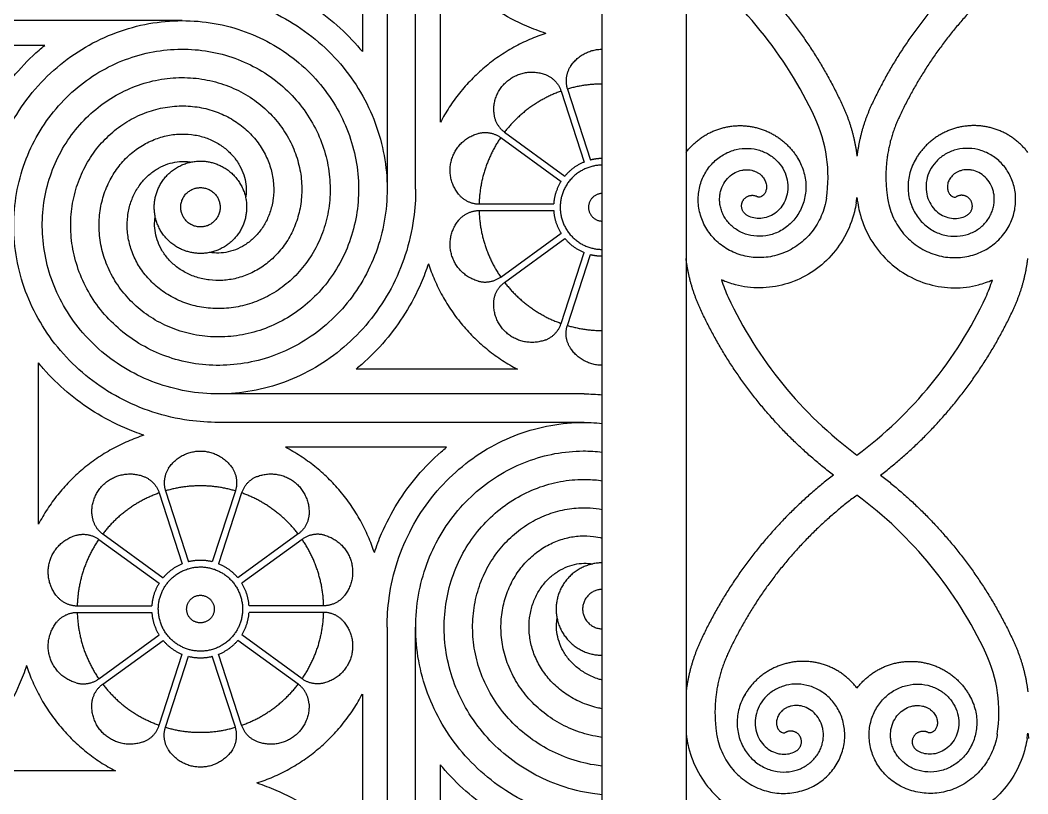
# Model space of a CAD drawing. Header units: millimetres. Extents: x -101 to 102, y -117 to 99.
# Drawn here: x -19.69 to 10.43, y -93.85 to -70.72 of the extents above; entities that cross this region are included whole.
import ezdxf

# ---------------------------------------------------------------- set-up
doc = ezdxf.new("R2010")
doc.units = ezdxf.units.MM
doc.header["$MEASUREMENT"] = 0
doc.layers.add('Layer 03', color=5, linetype='Continuous')

msp = doc.modelspace()

# ---------------------------------------------------------------- linework, layer by layer
at = {"layer": 'Layer 03'}
for p, q in [((-2.291, -100.333), (-2.291, -52.292)), ((0.212, -52.292), (0.212, -100.333)), ((-9.462, -66.842), (-9.462, -71.66)), ((-7.129, -73.773), (-7.129, -68.955)), ((-18.954, -71.474), (-23.772, -71.474)), ((-18.954, -71.474), (-23.772, -71.474)), ((-3.522, -72.841), (-2.833, -74.961)), ((-3.335, -72.78), (-2.646, -74.9)), ((-5.212, -74.068), (-3.408, -75.379)), ((-5.328, -74.228), (-3.524, -75.538)), ((-5.973, -76.214), (-3.744, -76.214)), ((-5.973, -76.411), (-3.744, -76.411)), ((-5.328, -78.397), (-3.524, -77.087)), ((-5.212, -78.557), (-3.408, -77.247)), ((-3.522, -79.784), (-2.833, -77.664)), ((-3.335, -79.845), (-2.646, -77.725)), ((-19.139, -85.783), (-19.139, -80.965)), ((-4.83, -81.151), (-9.648, -81.151)), ((-6.943, -83.485), (-11.761, -83.485)), ((-15.533, -84.851), (-14.844, -86.971)), ((-15.345, -84.79), (-14.656, -86.91)), ((-13.257, -84.79), (-13.946, -86.91)), ((-13.069, -84.851), (-13.758, -86.971)), ((-17.222, -86.078), (-15.418, -87.389)), ((-11.379, -86.078), (-13.183, -87.389)), ((-17.338, -86.238), (-15.534, -87.549)), ((-11.263, -86.238), (-13.067, -87.549)), ((-17.983, -88.224), (-15.754, -88.224)), ((-10.618, -88.224), (-12.848, -88.224)), ((-17.983, -88.422), (-15.754, -88.422)), ((-10.618, -88.422), (-12.848, -88.422)), ((-17.338, -90.408), (-15.534, -89.097)), ((-11.263, -90.408), (-13.067, -89.097)), ((-17.222, -90.567), (-15.418, -89.257)), ((-11.379, -90.567), (-13.183, -89.257)), ((-15.533, -91.795), (-14.844, -89.674)), ((-15.345, -91.856), (-14.656, -89.735)), ((-13.257, -91.856), (-13.946, -89.735)), ((-13.069, -91.795), (-13.758, -89.674)), ((-9.462, -90.862), (-9.462, -95.68)), ((-7.129, -97.794), (-7.129, -92.976)), ((-16.84, -93.161), (-21.658, -93.161))]:
    msp.add_line(p, q, dxfattribs=at)
for points in [[(-8.722, -64.846), (-8.722, -75.769)], [(-7.869, -75.768), (-7.869, -64.846)], [(-14.844, -70.734), (-25.767, -70.734)], [(-2.835, -81.891), (-13.758, -81.891)], [(-2.834, -82.744), (-13.757, -82.744)], [(-8.722, -88.867), (-8.722, -99.79)], [(-7.869, -99.789), (-7.869, -88.866)]]:
    msp.add_lwpolyline(points, dxfattribs=at)
for centre, radius, start, end in [((-7.2, -78.875), 12.425, 24.9889, 53.3772), ((0.256, -75.4), 4.198, 351.1753, 24.9886), ((0.256, -75.4), 5.1, 351.1753, 353.0359), ((10.381, -75.4), 5.1, 186.9641, 188.8247), ((5.274, -77.225), 4.198, 197.4418, 204.9886), ((5.363, -77.225), 4.198, 335.0114, 342.5582), ((12.731, -73.75), 12.425, 204.9889, 233.3772), ((-2.093, -73.75), 12.425, 306.6228, 335.0111), ((-2.093, -94.889), 12.425, 24.9889, 53.3772), ((5.363, -91.413), 4.198, 351.1753, 24.9886), ((5.274, -91.413), 5.1, 186.9641, 188.8247), ((5.363, -91.413), 5.1, 351.1753, 353.0359), ((15.488, -91.413), 5.1, 186.9641, 188.8247)]:
    msp.add_arc(centre, radius, start, end, dxfattribs=at)
for points, weights in [([(0.917, -68.306), (3.502, -70.291), (4.879, -73.245)], [0.998103778239, 0.970449936113, 1]), ([(9.72, -68.306), (7.135, -70.291), (5.758, -73.245)], [0.998103778239, 0.970449936113, 1]), ([(10.426, -68.903), (7.903, -70.778), (6.576, -73.626)], [1, 0.969470677396, 1]), ([(-3.978, -71.115), (-6.095, -71.803), (-7.129, -73.773)], [1, 0.926136553826, 1]), ([(-3.244, -72.103), (-2.906, -71.588), (-2.291, -71.588)], [1, 0.87998519023, 1]), ([(-3.244, -72.103), (-3.452, -72.42), (-3.335, -72.78)], [1, 0.901526296186, 1]), ([(-3.993, -72.347), (-3.639, -72.481), (-3.522, -72.841)], [1, 0.901526296186, 1]), ([(-3.522, -72.841), (-4.548, -73.205), (-5.212, -74.068)], [1, 0.958992794538, 1]), ([(-2.291, -72.629), (-2.824, -72.629), (-3.335, -72.78)], [1, 0.989695103185, 1]), ([(-5.536, -73.467), (-5.518, -73.846), (-5.212, -74.068)], [1, 0.901526296186, 1]), ([(4.879, -73.245), (5.221, -73.978), (5.319, -74.781)], [1, 0.976971502449, 0.978482912345]), ([(5.758, -73.245), (5.417, -73.978), (5.319, -74.781)], [1, 0.976971502449, 0.978482912345]), ([(6.576, -73.626), (6.037, -74.783), (6.233, -76.044)], [1, 0.956780634448, 1]), ([(-5.999, -74.105), (-5.634, -74.005), (-5.328, -74.228)], [1, 0.901526296186, 1]), ([(-5.328, -74.228), (-5.944, -75.125), (-5.973, -76.214)], [1, 0.958992794539, 1]), ([(-2.833, -74.961), (-3.173, -75.098), (-3.408, -75.379)], [1, 0.969808142559, 1]), ([(-2.291, -74.856), (-2.471, -74.856), (-2.646, -74.9)], [1, 0.992423332696, 1]), ([(-3.524, -75.538), (-3.719, -75.848), (-3.744, -76.214)], [1, 0.969808142559, 1]), ([(-6.589, -75.918), (-6.352, -76.214), (-5.973, -76.214)], [1, 0.901526296186, 1]), ([(-6.589, -76.707), (-6.352, -76.411), (-5.973, -76.411)], [1, 0.901526296186, 1]), ([(-5.973, -76.411), (-5.944, -77.5), (-5.328, -78.397)], [1, 0.958992794539, 1]), ([(-3.744, -76.411), (-3.719, -76.777), (-3.524, -77.087)], [1, 0.969808142559, 1]), ([(-3.408, -77.247), (-3.173, -77.528), (-2.833, -77.664)], [1, 0.969808142559, 1]), ([(-2.646, -77.725), (-2.471, -77.769), (-2.291, -77.769)], [1, 0.992423332696, 1]), ([(0.651, -79.38), (0.31, -78.647), (0.212, -77.844)], [1, 0.976971502449, 0.978482912345]), ([(9.986, -79.38), (10.328, -78.647), (10.426, -77.844)], [1, 0.976971502449, 0.978482912345]), ([(-7.488, -78), (-6.8, -80.117), (-4.83, -81.151)], [1, 0.926136553825, 1]), ([(-5.999, -78.52), (-5.634, -78.62), (-5.328, -78.397)], [1, 0.901526296186, 1]), ([(-5.536, -79.158), (-5.518, -78.78), (-5.212, -78.557)], [1, 0.901526296186, 1]), ([(-5.212, -78.557), (-4.548, -79.42), (-3.522, -79.784)], [1, 0.958992794538, 1]), ([(4.613, -84.319), (2.028, -82.334), (0.651, -79.38)], [0.998103778239, 0.970449936113, 1]), ([(6.024, -84.319), (8.609, -82.334), (9.986, -79.38)], [0.998103778239, 0.970449936113, 1]), ([(-3.993, -80.279), (-3.639, -80.145), (-3.522, -79.784)], [1, 0.901526296186, 1]), ([(-3.244, -80.522), (-3.452, -80.206), (-3.335, -79.845)], [1, 0.901526296186, 1]), ([(-3.335, -79.845), (-2.824, -79.997), (-2.291, -79.997)], [1, 0.989695103185, 1]), ([(-2.291, -81.037), (-2.906, -81.037), (-3.244, -80.522)], [1, 0.87998519023, 1]), ([(-15.988, -83.126), (-18.105, -83.813), (-19.139, -85.783)], [1, 0.926136553826, 1]), ([(-9.104, -86.635), (-9.791, -84.519), (-11.761, -83.485)], [1, 0.926136553825, 1]), ([(-15.254, -84.113), (-15.462, -84.43), (-15.345, -84.79)], [1, 0.901526296186, 1]), ([(-13.347, -84.113), (-13.14, -84.43), (-13.257, -84.79)], [1, 0.901526296186, 1]), ([(4.613, -84.319), (2.028, -86.305), (0.651, -89.259)], [0.998103778239, 0.970449936113, 1]), ([(6.024, -84.319), (8.609, -86.305), (9.986, -89.259)], [0.998103778239, 0.970449936113, 1]), ([(-16.004, -84.357), (-15.65, -84.491), (-15.533, -84.851)], [1, 0.901526296186, 1]), ([(-12.598, -84.357), (-12.952, -84.491), (-13.069, -84.851)], [1, 0.901526296186, 1]), ([(-15.533, -84.851), (-16.559, -85.215), (-17.222, -86.078)], [1, 0.958992794538, 1]), ([(-13.257, -84.79), (-14.301, -84.481), (-15.345, -84.79)], [1, 0.958992794538, 1]), ([(-11.379, -86.078), (-12.043, -85.215), (-13.069, -84.851)], [1, 0.958992794538, 1]), ([(5.319, -84.917), (2.796, -86.791), (1.469, -89.64)], [1, 0.969470677396, 1]), ([(-17.546, -85.478), (-17.528, -85.856), (-17.222, -86.078)], [1, 0.901526296186, 1]), ([(-11.055, -85.478), (-11.073, -85.856), (-11.379, -86.078)], [1, 0.901526296186, 1]), ([(-18.01, -86.115), (-17.644, -86.016), (-17.338, -86.238)], [1, 0.901526296186, 1]), ([(-10.592, -86.115), (-10.957, -86.016), (-11.263, -86.238)], [1, 0.901526296186, 1]), ([(-17.338, -86.238), (-17.954, -87.136), (-17.983, -88.224)], [1, 0.958992794539, 1]), ([(-10.618, -88.224), (-10.647, -87.136), (-11.263, -86.238)], [1, 0.958992794538, 1]), ([(-14.844, -86.971), (-15.184, -87.108), (-15.418, -87.389)], [1, 0.969808142559, 1]), ([(-13.946, -86.91), (-14.301, -86.821), (-14.656, -86.91)], [1, 0.969808142559, 1]), ([(-13.183, -87.389), (-13.418, -87.108), (-13.758, -86.971)], [1, 0.969808142559, 1]), ([(-15.534, -87.549), (-15.729, -87.859), (-15.754, -88.224)], [1, 0.969808142559, 1]), ([(-12.848, -88.224), (-12.872, -87.859), (-13.067, -87.549)], [1, 0.969808142559, 1]), ([(-18.599, -87.929), (-18.362, -88.224), (-17.983, -88.224)], [1, 0.901526296186, 1]), ([(-10.003, -87.929), (-10.24, -88.224), (-10.618, -88.224)], [1, 0.901526296186, 1]), ([(-18.599, -88.717), (-18.362, -88.422), (-17.983, -88.422)], [1, 0.901526296186, 1]), ([(-17.983, -88.422), (-17.954, -89.51), (-17.338, -90.408)], [1, 0.958992794539, 1]), ([(-15.754, -88.422), (-15.729, -88.787), (-15.534, -89.097)], [1, 0.969808142559, 1]), ([(-13.067, -89.097), (-12.872, -88.787), (-12.848, -88.422)], [1, 0.969808142559, 1]), ([(-11.263, -90.408), (-10.647, -89.51), (-10.618, -88.422)], [1, 0.958992794538, 1]), ([(-10.003, -88.717), (-10.24, -88.422), (-10.618, -88.422)], [1, 0.901526296186, 1]), ([(-15.418, -89.257), (-15.184, -89.538), (-14.844, -89.674)], [1, 0.969808142559, 1]), ([(-13.758, -89.674), (-13.418, -89.538), (-13.183, -89.257)], [1, 0.969808142559, 1]), ([(0.651, -89.259), (0.31, -89.992), (0.212, -90.795)], [1, 0.976971502449, 0.978482912345]), ([(9.986, -89.259), (10.328, -89.992), (10.426, -90.795)], [1, 0.976971502449, 0.978482912345]), ([(-14.656, -89.735), (-14.301, -89.825), (-13.946, -89.735)], [1, 0.969808142559, 1]), ([(1.469, -89.64), (0.93, -90.796), (1.126, -92.057)], [1, 0.956780634448, 1]), ([(-19.498, -90.01), (-18.811, -92.127), (-16.84, -93.161)], [1, 0.926136553825, 1]), ([(-18.01, -90.53), (-17.644, -90.63), (-17.338, -90.408)], [1, 0.901526296186, 1]), ([(-17.546, -91.168), (-17.528, -90.79), (-17.222, -90.567)], [1, 0.901526296186, 1]), ([(-17.222, -90.567), (-16.559, -91.431), (-15.533, -91.795)], [1, 0.958992794538, 1]), ([(-13.069, -91.795), (-12.043, -91.431), (-11.379, -90.567)], [1, 0.958992794538, 1]), ([(-11.055, -91.168), (-11.073, -90.79), (-11.379, -90.567)], [1, 0.901526296186, 1]), ([(-10.592, -90.53), (-10.957, -90.63), (-11.263, -90.408)], [1, 0.901526296186, 1]), ([(-12.613, -93.52), (-10.497, -92.833), (-9.462, -90.862)], [1, 0.926136553825, 1]), ([(-16.004, -92.289), (-15.65, -92.155), (-15.533, -91.795)], [1, 0.901526296186, 1]), ([(-12.598, -92.289), (-12.952, -92.155), (-13.069, -91.795)], [1, 0.901526296186, 1]), ([(-15.254, -92.532), (-15.462, -92.216), (-15.345, -91.856)], [1, 0.901526296186, 1]), ([(-15.345, -91.856), (-14.301, -92.164), (-13.257, -91.856)], [1, 0.958992794539, 1]), ([(-13.347, -92.532), (-13.14, -92.216), (-13.257, -91.856)], [1, 0.901526296186, 1])]:
    msp.add_rational_spline(points, weights, degree=2, dxfattribs=at)
for points, knots in [([(-3.978, -71.115), (-4.171, -71.051), (-4.681, -70.857), (-5.466, -70.447), (-6.288, -69.848), (-6.82, -69.323), (-7.082, -69.012), (-7.129, -68.955)], [2.76033, 2.76033, 2.76033, 2.76033, 3.503113, 4.75015, 5.982866, 7.201247, 7.468522, 7.468522, 7.468522, 7.468522]), ([(-12.613, -69.499), (-12.42, -69.564), (-11.91, -69.758), (-11.125, -70.168), (-10.304, -70.767), (-9.772, -71.292), (-9.509, -71.603), (-9.462, -71.66)], [2.760329, 2.760329, 2.760329, 2.760329, 3.503112, 4.750149, 5.982865, 7.201246, 7.468521, 7.468521, 7.468521, 7.468521]), ([(-14.845, -69.881), (-14.548, -69.881), (-13.877, -69.927), (-12.868, -70.161), (-11.859, -70.591), (-10.955, -71.182), (-10.18, -71.911), (-9.555, -72.751), (-9.094, -73.672), (-8.806, -74.644), (-8.695, -75.635), (-8.758, -76.614), (-8.988, -77.55), (-9.372, -78.417), (-9.892, -79.188), (-10.528, -79.845), (-11.257, -80.37), (-12.051, -80.751), (-12.884, -80.983), (-13.728, -81.063), (-14.556, -80.995), (-15.344, -80.786), (-16.067, -80.449), (-16.707, -79.999), (-17.245, -79.456), (-17.67, -78.839), (-17.972, -78.172), (-18.147, -77.479), (-18.197, -76.781), (-18.123, -76.103), (-17.935, -75.464), (-17.645, -74.883), (-17.266, -74.376), (-16.814, -73.956), (-16.31, -73.632), (-15.77, -73.409), (-15.216, -73.29), (-14.666, -73.272), (-14.137, -73.35), (-13.647, -73.517), (-13.209, -73.761), (-12.834, -74.07), (-12.533, -74.428), (-12.309, -74.821), (-12.165, -75.233), (-12.102, -75.648), (-12.115, -76.052), (-12.199, -76.43), (-12.344, -76.772), (-12.542, -77.067), (-12.78, -77.309), (-13.046, -77.493), (-13.327, -77.616), (-13.612, -77.68), (-13.842, -77.686), (-13.973, -77.671), (-14.016, -77.663)], [0.116968, 0.116968, 0.116968, 0.116968, 0.138889, 0.166667, 0.194444, 0.222222, 0.25, 0.277778, 0.305556, 0.333333, 0.361111, 0.388889, 0.416667, 0.444444, 0.472222, 0.5, 0.527778, 0.555556, 0.583333, 0.611111, 0.638889, 0.666667, 0.694444, 0.722222, 0.75, 0.777778, 0.805556, 0.833333, 0.861111, 0.888889, 0.916667, 0.944444, 0.972222, 1, 1.027778, 1.055556, 1.083333, 1.111111, 1.138889, 1.166667, 1.194444, 1.222222, 1.25, 1.277778, 1.305556, 1.333333, 1.361111, 1.388889, 1.416667, 1.444444, 1.472222, 1.5, 1.527778, 1.555556, 1.583333, 1.597276, 1.597276, 1.597276, 1.597276]), ([(-20.733, -76.857), (-20.733, -76.559), (-20.686, -75.889), (-20.453, -74.88), (-20.022, -73.871), (-19.431, -72.967), (-18.703, -72.192), (-17.863, -71.567), (-16.941, -71.106), (-15.969, -70.818), (-14.978, -70.707), (-13.999, -70.77), (-13.063, -71), (-12.197, -71.383), (-11.425, -71.904), (-10.768, -72.54), (-10.244, -73.268), (-9.862, -74.063), (-9.63, -74.895), (-9.55, -75.74), (-9.618, -76.568), (-9.827, -77.356), (-10.164, -78.079), (-10.614, -78.719), (-11.158, -79.257), (-11.774, -79.681), (-12.441, -79.984), (-13.135, -80.159), (-13.832, -80.208), (-14.51, -80.135), (-15.149, -79.947), (-15.73, -79.657), (-16.237, -79.277), (-16.657, -78.826), (-16.981, -78.321), (-17.204, -77.782), (-17.324, -77.228), (-17.342, -76.677), (-17.263, -76.149), (-17.096, -75.659), (-16.852, -75.221), (-16.544, -74.846), (-16.185, -74.544), (-15.792, -74.321), (-15.38, -74.177), (-14.965, -74.114), (-14.561, -74.127), (-14.183, -74.21), (-13.841, -74.356), (-13.546, -74.554), (-13.304, -74.792), (-13.121, -75.058), (-12.997, -75.339), (-12.933, -75.624), (-12.927, -75.854), (-12.943, -75.985), (-12.95, -76.027)], [0.116968, 0.116968, 0.116968, 0.116968, 0.138889, 0.166667, 0.194444, 0.222222, 0.25, 0.277778, 0.305556, 0.333333, 0.361111, 0.388889, 0.416667, 0.444444, 0.472222, 0.5, 0.527778, 0.555556, 0.583333, 0.611111, 0.638889, 0.666667, 0.694444, 0.722222, 0.75, 0.777778, 0.805556, 0.833333, 0.861111, 0.888889, 0.916667, 0.944444, 0.972222, 1, 1.027778, 1.055556, 1.083333, 1.111111, 1.138889, 1.166667, 1.194444, 1.222222, 1.25, 1.277778, 1.305556, 1.333333, 1.361111, 1.388889, 1.416667, 1.444444, 1.472222, 1.5, 1.527778, 1.555556, 1.583333, 1.597276, 1.597276, 1.597276, 1.597276]), ([(-21.114, -74.625), (-21.05, -74.432), (-20.855, -73.922), (-20.445, -73.137), (-19.846, -72.315), (-19.322, -71.783), (-19.01, -71.521), (-18.954, -71.474)], [2.760329, 2.760329, 2.760329, 2.760329, 3.503112, 4.750149, 5.982865, 7.201246, 7.468521, 7.468521, 7.468521, 7.468521]), ([(-21.114, -74.625), (-21.05, -74.432), (-20.855, -73.922), (-20.445, -73.137), (-19.846, -72.315), (-19.322, -71.783), (-19.01, -71.521), (-18.954, -71.474)], [2.760329, 2.760329, 2.760329, 2.760329, 3.503112, 4.750149, 5.982865, 7.201246, 7.468521, 7.468521, 7.468521, 7.468521]), ([(-13.757, -82.744), (-14.054, -82.744), (-14.724, -82.698), (-15.733, -82.465), (-16.742, -82.034), (-17.646, -81.443), (-18.421, -80.714), (-19.046, -79.874), (-19.508, -78.953), (-19.795, -77.981), (-19.907, -76.99), (-19.843, -76.011), (-19.614, -75.075), (-19.23, -74.209), (-18.709, -73.437), (-18.073, -72.78), (-17.345, -72.255), (-16.551, -71.874), (-15.718, -71.642), (-14.874, -71.562), (-14.045, -71.63), (-13.258, -71.839), (-12.534, -72.176), (-11.895, -72.626), (-11.356, -73.17), (-10.932, -73.786), (-10.63, -74.453), (-10.454, -75.146), (-10.405, -75.844), (-10.478, -76.522), (-10.666, -77.161), (-10.957, -77.742), (-11.336, -78.249), (-11.787, -78.669), (-12.292, -78.993), (-12.831, -79.216), (-13.386, -79.335), (-13.936, -79.353), (-14.464, -79.275), (-14.955, -79.108), (-15.393, -78.864), (-15.767, -78.556), (-16.069, -78.197), (-16.293, -77.804), (-16.436, -77.392), (-16.5, -76.977), (-16.486, -76.573), (-16.403, -76.195), (-16.257, -75.853), (-16.06, -75.558), (-15.822, -75.316), (-15.556, -75.132), (-15.274, -75.009), (-14.99, -74.945), (-14.76, -74.939), (-14.629, -74.955), (-14.586, -74.962)], [0.116968, 0.116968, 0.116968, 0.116968, 0.138889, 0.166667, 0.194444, 0.222222, 0.25, 0.277778, 0.305556, 0.333333, 0.361111, 0.388889, 0.416667, 0.444444, 0.472222, 0.5, 0.527778, 0.555556, 0.583333, 0.611111, 0.638889, 0.666667, 0.694444, 0.722222, 0.75, 0.777778, 0.805556, 0.833333, 0.861111, 0.888889, 0.916667, 0.944444, 0.972222, 1, 1.027778, 1.055556, 1.083333, 1.111111, 1.138889, 1.166667, 1.194444, 1.222222, 1.25, 1.277778, 1.305556, 1.333333, 1.361111, 1.388889, 1.416667, 1.444444, 1.472222, 1.5, 1.527778, 1.555556, 1.583333, 1.597276, 1.597276, 1.597276, 1.597276]), ([(-7.869, -75.768), (-7.869, -76.066), (-7.916, -76.736), (-8.149, -77.745), (-8.579, -78.754), (-9.17, -79.658), (-9.899, -80.433), (-10.739, -81.058), (-11.66, -81.519), (-12.633, -81.807), (-13.624, -81.918), (-14.602, -81.855), (-15.539, -81.625), (-16.405, -81.242), (-17.177, -80.721), (-17.833, -80.085), (-18.358, -79.357), (-18.74, -78.563), (-18.971, -77.73), (-19.052, -76.886), (-18.983, -76.057), (-18.775, -75.269), (-18.437, -74.546), (-17.988, -73.907), (-17.444, -73.368), (-16.827, -72.944), (-16.161, -72.641), (-15.467, -72.466), (-14.77, -72.417), (-14.091, -72.49), (-13.452, -72.678), (-12.871, -72.968), (-12.365, -73.348), (-11.945, -73.799), (-11.62, -74.304), (-11.398, -74.843), (-11.278, -75.397), (-11.26, -75.948), (-11.338, -76.476), (-11.505, -76.967), (-11.749, -77.405), (-12.058, -77.779), (-12.416, -78.081), (-12.81, -78.305), (-13.222, -78.448), (-13.637, -78.511), (-14.04, -78.498), (-14.419, -78.415), (-14.76, -78.269), (-15.055, -78.072), (-15.297, -77.834), (-15.481, -77.568), (-15.604, -77.286), (-15.668, -77.001), (-15.674, -76.771), (-15.659, -76.641), (-15.651, -76.598)], [0.116968, 0.116968, 0.116968, 0.116968, 0.138889, 0.166667, 0.194444, 0.222222, 0.25, 0.277778, 0.305556, 0.333333, 0.361111, 0.388889, 0.416667, 0.444444, 0.472222, 0.5, 0.527778, 0.555556, 0.583333, 0.611111, 0.638889, 0.666667, 0.694444, 0.722222, 0.75, 0.777778, 0.805556, 0.833333, 0.861111, 0.888889, 0.916667, 0.944444, 0.972222, 1, 1.027778, 1.055556, 1.083333, 1.111111, 1.138889, 1.166667, 1.194444, 1.222222, 1.25, 1.277778, 1.305556, 1.333333, 1.361111, 1.388889, 1.416667, 1.444444, 1.472222, 1.5, 1.527778, 1.555556, 1.583333, 1.597276, 1.597276, 1.597276, 1.597276]), ([(4.405, -76.044), (4.395, -76.107), (4.345, -76.359), (4.181, -76.773), (3.847, -77.222), (3.417, -77.56), (2.926, -77.769), (2.41, -77.841), (1.906, -77.778), (1.449, -77.589), (1.066, -77.296), (0.782, -76.923), (0.61, -76.501), (0.556, -76.061), (0.618, -75.635), (0.784, -75.253), (1.037, -74.937), (1.353, -74.707), (1.706, -74.572), (2.07, -74.537), (2.417, -74.596), (2.725, -74.74), (2.974, -74.952), (3.15, -75.211), (3.248, -75.496), (3.265, -75.784), (3.207, -76.053), (3.086, -76.286), (2.915, -76.468), (2.712, -76.591), (2.496, -76.65), (2.284, -76.649), (2.129, -76.604), (2.048, -76.562), (2.024, -76.547)], [25.86995, 25.86995, 25.86995, 25.86995, 25.883801, 25.925467, 25.967134, 26.008801, 26.050467, 26.092134, 26.133801, 26.175467, 26.217134, 26.258801, 26.300467, 26.342134, 26.383801, 26.425467, 26.467134, 26.508801, 26.550467, 26.592134, 26.633801, 26.675467, 26.717134, 26.758801, 26.800467, 26.842134, 26.883801, 26.925467, 26.967134, 27.008801, 27.050467, 27.092134, 27.133801, 27.152391, 27.152391, 27.152391, 27.152391]), ([(6.233, -76.044), (6.242, -76.107), (6.293, -76.359), (6.457, -76.773), (6.791, -77.222), (7.22, -77.56), (7.711, -77.769), (8.227, -77.841), (8.731, -77.778), (9.189, -77.589), (9.571, -77.296), (9.855, -76.923), (10.027, -76.501), (10.081, -76.061), (10.019, -75.635), (9.853, -75.253), (9.601, -74.937), (9.285, -74.707), (8.931, -74.572), (8.567, -74.537), (8.22, -74.596), (7.912, -74.74), (7.663, -74.952), (7.487, -75.211), (7.39, -75.496), (7.373, -75.784), (7.43, -76.053), (7.552, -76.286), (7.723, -76.468), (7.925, -76.591), (8.141, -76.65), (8.353, -76.649), (8.509, -76.604), (8.589, -76.562), (8.613, -76.547)], [0.11115, 0.11115, 0.11115, 0.11115, 0.125, 0.166667, 0.208333, 0.25, 0.291667, 0.333333, 0.375, 0.416667, 0.458333, 0.5, 0.541667, 0.583333, 0.625, 0.666667, 0.708333, 0.75, 0.791667, 0.833333, 0.875, 0.916667, 0.958333, 1, 1.041667, 1.083333, 1.125, 1.166667, 1.208333, 1.25, 1.291667, 1.333333, 1.375, 1.39359, 1.39359, 1.39359, 1.39359]), ([(3.551, -74.851), (3.591, -74.917), (3.661, -75.056), (3.74, -75.273), (3.786, -75.498), (3.798, -75.721), (3.78, -75.94), (3.733, -76.152), (3.657, -76.351), (3.556, -76.535), (3.433, -76.699), (3.245, -76.889), (2.972, -77.068), (2.608, -77.181), (2.241, -77.188), (1.901, -77.097), (1.613, -76.923), (1.428, -76.724), (1.322, -76.544), (1.264, -76.405), (1.228, -76.263), (1.212, -76.12), (1.216, -75.98), (1.246, -75.804), (1.326, -75.603), (1.478, -75.407), (1.667, -75.27), (1.841, -75.207), (1.98, -75.189), (2.079, -75.19), (2.173, -75.205), (2.261, -75.232), (2.341, -75.269), (2.434, -75.329), (2.525, -75.421), (2.594, -75.548), (2.621, -75.674), (2.613, -75.788), (2.578, -75.881), (2.528, -75.948), (2.473, -75.989), (2.428, -76.006), (2.398, -76.009), (2.379, -76.009), (2.366, -76.006), (2.355, -76.001)], [0, 0, 0, 0, 0.180595, 0.36632, 0.542513, 0.716755, 0.890146, 1.059375, 1.225711, 1.389332, 1.550388, 1.708157, 2.015484, 2.311372, 2.595812, 2.868796, 3.13032, 3.380379, 3.500961, 3.618964, 3.733805, 3.84607, 3.955185, 4.061688, 4.265809, 4.458424, 4.63954, 4.809162, 4.889786, 4.967278, 5.042164, 5.113871, 5.182991, 5.248922, 5.372409, 5.484305, 5.58458, 5.673196, 5.750106, 5.815254, 5.868572, 5.909956, 5.925989, 5.939391, 5.956282, 5.956282, 5.956282, 5.956282]), ([(7.087, -74.851), (7.046, -74.917), (6.976, -75.056), (6.897, -75.273), (6.852, -75.498), (6.84, -75.721), (6.857, -75.94), (6.905, -76.152), (6.98, -76.351), (7.081, -76.535), (7.204, -76.699), (7.392, -76.889), (7.665, -77.068), (8.03, -77.181), (8.396, -77.188), (8.736, -77.097), (9.025, -76.923), (9.209, -76.724), (9.315, -76.544), (9.373, -76.405), (9.41, -76.263), (9.426, -76.12), (9.422, -75.98), (9.392, -75.804), (9.312, -75.603), (9.159, -75.407), (8.971, -75.27), (8.796, -75.207), (8.658, -75.189), (8.558, -75.19), (8.464, -75.205), (8.376, -75.232), (8.296, -75.269), (8.204, -75.329), (8.112, -75.421), (8.043, -75.548), (8.016, -75.674), (8.024, -75.788), (8.059, -75.881), (8.109, -75.948), (8.164, -75.989), (8.209, -76.006), (8.239, -76.009), (8.259, -76.009), (8.271, -76.006), (8.283, -76.001)], [0, 0, 0, 0, 0.180595, 0.36632, 0.542513, 0.716755, 0.890146, 1.059375, 1.225711, 1.389332, 1.550388, 1.708157, 2.015484, 2.311372, 2.595812, 2.868796, 3.13032, 3.380379, 3.500961, 3.618964, 3.733805, 3.84607, 3.955185, 4.061688, 4.265809, 4.458424, 4.63954, 4.809162, 4.889786, 4.967278, 5.042164, 5.113871, 5.182991, 5.248922, 5.372409, 5.484305, 5.58458, 5.673196, 5.750106, 5.815254, 5.868572, 5.909956, 5.925989, 5.939391, 5.956282, 5.956282, 5.956282, 5.956282]), ([(5.296, -76.182), (5.282, -76.271), (5.212, -76.624), (4.982, -77.209), (4.506, -77.852), (3.889, -78.341), (3.178, -78.646), (2.424, -78.754), (1.777, -78.674), (1.404, -78.543), (1.269, -78.484)], [13.405111, 13.405111, 13.405111, 13.405111, 13.617468, 14.249224, 14.869986, 15.481048, 16.082011, 16.673001, 17.253995, 17.600011, 17.600011, 17.600011, 17.600011]), ([(5.341, -76.182), (5.355, -76.271), (5.426, -76.624), (5.655, -77.209), (6.131, -77.852), (6.748, -78.341), (7.46, -78.646), (8.213, -78.754), (8.86, -78.674), (9.234, -78.543), (9.368, -78.484)], [13.405111, 13.405111, 13.405111, 13.405111, 13.617468, 14.249224, 14.869986, 15.481048, 16.082011, 16.673001, 17.253995, 17.600011, 17.600011, 17.600011, 17.600011]), ([(-7.488, -78), (-7.552, -78.193), (-7.746, -78.703), (-8.156, -79.488), (-8.755, -80.31), (-9.28, -80.842), (-9.591, -81.105), (-9.648, -81.151)], [2.760329, 2.760329, 2.760329, 2.760329, 3.503112, 4.750149, 5.982865, 7.201246, 7.468521, 7.468521, 7.468521, 7.468521]), ([(-15.988, -83.126), (-16.181, -83.062), (-16.692, -82.867), (-17.477, -82.457), (-18.298, -81.858), (-18.83, -81.333), (-19.093, -81.022), (-19.139, -80.965)], [2.76033, 2.76033, 2.76033, 2.76033, 3.503113, 4.75015, 5.982866, 7.201247, 7.468522, 7.468522, 7.468522, 7.468522]), ([(-8.722, -88.867), (-8.722, -88.57), (-8.676, -87.899), (-8.442, -86.891), (-8.012, -85.881), (-7.421, -84.977), (-6.692, -84.202), (-5.852, -83.577), (-4.931, -83.116), (-3.959, -82.828), (-3.069, -82.728), (-2.515, -82.749), (-2.291, -82.771)], [0.1169679, 0.1169679, 0.1169679, 0.1169679, 0.1388889, 0.1666667, 0.1944444, 0.2222222, 0.25, 0.2777778, 0.3055556, 0.3333333, 0.3611111, 0.3804006, 0.3804006, 0.3804006, 0.3804006]), ([(-9.104, -86.635), (-9.039, -86.442), (-8.845, -85.932), (-8.435, -85.147), (-7.836, -84.326), (-7.311, -83.794), (-7, -83.531), (-6.943, -83.485)], [2.760329, 2.760329, 2.760329, 2.760329, 3.503112, 4.750149, 5.982865, 7.201246, 7.468521, 7.468521, 7.468521, 7.468521]), ([(-2.291, -94.732), (-2.404, -94.722), (-2.889, -94.668), (-3.723, -94.475), (-4.732, -94.045), (-5.636, -93.453), (-6.411, -92.725), (-7.036, -91.885), (-7.497, -90.963), (-7.785, -89.991), (-7.896, -89), (-7.833, -88.021), (-7.603, -87.085), (-7.22, -86.219), (-6.699, -85.447), (-6.063, -84.79), (-5.335, -84.266), (-4.541, -83.884), (-3.708, -83.652), (-2.95, -83.58), (-2.48, -83.606), (-2.291, -83.628)], [0.1304009, 0.1304009, 0.1304009, 0.1304009, 0.1388889, 0.1666667, 0.1944444, 0.2222222, 0.25, 0.2777778, 0.3055556, 0.3333333, 0.3611111, 0.3888889, 0.4166667, 0.4444444, 0.4722222, 0.5, 0.5277778, 0.5555556, 0.5833333, 0.6111111, 0.6304007, 0.6304007, 0.6304007, 0.6304007]), ([(-2.291, -93.875), (-2.389, -93.865), (-2.809, -93.812), (-3.528, -93.636), (-4.395, -93.252), (-5.166, -92.732), (-5.823, -92.095), (-6.348, -91.367), (-6.729, -90.573), (-6.961, -89.74), (-7.041, -88.896), (-6.973, -88.067), (-6.764, -87.28), (-6.427, -86.556), (-5.977, -85.917), (-5.434, -85.379), (-4.817, -84.954), (-4.15, -84.652), (-3.457, -84.476), (-2.83, -84.432), (-2.446, -84.463), (-2.291, -84.485)], [0.3804006, 0.3804006, 0.3804006, 0.3804006, 0.3888889, 0.4166667, 0.4444444, 0.4722222, 0.5, 0.5277778, 0.5555556, 0.5833333, 0.6111111, 0.6388889, 0.6666667, 0.6944444, 0.7222222, 0.75, 0.7777778, 0.8055556, 0.8333333, 0.8611111, 0.8804007, 0.8804007, 0.8804007, 0.8804007]), ([(-2.291, -93.018), (-2.374, -93.008), (-2.728, -92.957), (-3.334, -92.797), (-4.057, -92.459), (-4.696, -92.01), (-5.235, -91.466), (-5.659, -90.849), (-5.962, -90.183), (-6.137, -89.489), (-6.186, -88.792), (-6.113, -88.113), (-5.925, -87.474), (-5.635, -86.893), (-5.255, -86.387), (-4.804, -85.967), (-4.299, -85.642), (-3.76, -85.42), (-3.206, -85.3), (-2.711, -85.284), (-2.411, -85.32), (-2.291, -85.342)], [0.6304007, 0.6304007, 0.6304007, 0.6304007, 0.6388889, 0.6666667, 0.6944444, 0.7222222, 0.75, 0.7777778, 0.8055556, 0.8333333, 0.8611111, 0.8888889, 0.9166667, 0.9444444, 0.9722222, 1, 1.0277778, 1.0555556, 1.0833333, 1.1111111, 1.1304007, 1.1304007, 1.1304007, 1.1304007]), ([(-2.291, -92.161), (-2.359, -92.151), (-2.648, -92.102), (-3.139, -91.958), (-3.72, -91.667), (-4.227, -91.288), (-4.647, -90.837), (-4.971, -90.332), (-5.194, -89.792), (-5.313, -89.238), (-5.331, -88.688), (-5.253, -88.159), (-5.086, -87.669), (-4.842, -87.231), (-4.533, -86.856), (-4.175, -86.555), (-3.782, -86.331), (-3.37, -86.187), (-2.955, -86.124), (-2.592, -86.136), (-2.376, -86.177), (-2.291, -86.199)], [0.8804007, 0.8804007, 0.8804007, 0.8804007, 0.8888889, 0.9166667, 0.9444444, 0.9722222, 1, 1.0277778, 1.0555556, 1.0833333, 1.1111111, 1.1388889, 1.1666667, 1.1944444, 1.2222222, 1.25, 1.2777778, 1.3055556, 1.3333333, 1.3611111, 1.3804008, 1.3804008, 1.3804008, 1.3804008]), ([(-2.291, -91.304), (-2.344, -91.294), (-2.568, -91.247), (-2.945, -91.118), (-3.383, -90.874), (-3.757, -90.566), (-4.059, -90.207), (-4.283, -89.814), (-4.426, -89.402), (-4.489, -88.987), (-4.476, -88.583), (-4.393, -88.205), (-4.247, -87.863), (-4.05, -87.568), (-3.812, -87.326), (-3.545, -87.143), (-3.264, -87.019), (-2.979, -86.955), (-2.749, -86.949), (-2.619, -86.965), (-2.576, -86.972)], [1.1304007, 1.1304007, 1.1304007, 1.1304007, 1.1388889, 1.1666667, 1.1944444, 1.2222222, 1.25, 1.2777778, 1.3055556, 1.3333333, 1.3611111, 1.3888889, 1.4166667, 1.4444444, 1.4722222, 1.5, 1.5277778, 1.5555556, 1.5833333, 1.5972759, 1.5972759, 1.5972759, 1.5972759]), ([(-2.291, -90.447), (-2.328, -90.437), (-2.487, -90.391), (-2.75, -90.279), (-3.045, -90.082), (-3.287, -89.844), (-3.471, -89.578), (-3.594, -89.296), (-3.658, -89.012), (-3.664, -88.782), (-3.648, -88.651), (-3.641, -88.608)], [1.3804008, 1.3804008, 1.3804008, 1.3804008, 1.3888889, 1.4166667, 1.4444444, 1.4722222, 1.5, 1.5277778, 1.5555556, 1.5833333, 1.5972759, 1.5972759, 1.5972759, 1.5972759]), ([(-19.498, -90.01), (-19.562, -90.203), (-19.756, -90.714), (-20.167, -91.499), (-20.766, -92.32), (-21.29, -92.852), (-21.601, -93.115), (-21.658, -93.161)], [2.760329, 2.760329, 2.760329, 2.760329, 3.503112, 4.750149, 5.982865, 7.201246, 7.468521, 7.468521, 7.468521, 7.468521]), ([(1.126, -92.057), (1.135, -92.121), (1.186, -92.372), (1.349, -92.786), (1.684, -93.235), (2.113, -93.574), (2.604, -93.783), (3.12, -93.855), (3.624, -93.791), (4.082, -93.603), (4.464, -93.31), (4.748, -92.937), (4.92, -92.514), (4.974, -92.075), (4.912, -91.649), (4.746, -91.266), (4.494, -90.951), (4.178, -90.72), (3.824, -90.586), (3.46, -90.55), (3.113, -90.61), (2.805, -90.754), (2.556, -90.966), (2.38, -91.225), (2.283, -91.51), (2.266, -91.798), (2.323, -92.067), (2.445, -92.299), (2.616, -92.481), (2.818, -92.604), (3.034, -92.664), (3.246, -92.663), (3.402, -92.618), (3.482, -92.575), (3.506, -92.561)], [0.11115, 0.11115, 0.11115, 0.11115, 0.125, 0.166667, 0.208333, 0.25, 0.291667, 0.333333, 0.375, 0.416667, 0.458333, 0.5, 0.541667, 0.583333, 0.625, 0.666667, 0.708333, 0.75, 0.791667, 0.833333, 0.875, 0.916667, 0.958333, 1, 1.041667, 1.083333, 1.125, 1.166667, 1.208333, 1.25, 1.291667, 1.333333, 1.375, 1.39359, 1.39359, 1.39359, 1.39359]), ([(9.512, -92.057), (9.502, -92.121), (9.452, -92.372), (9.288, -92.786), (8.954, -93.235), (8.524, -93.574), (8.033, -93.783), (7.517, -93.855), (7.013, -93.791), (6.556, -93.603), (6.173, -93.31), (5.889, -92.937), (5.717, -92.514), (5.663, -92.075), (5.725, -91.649), (5.891, -91.266), (6.144, -90.951), (6.46, -90.72), (6.813, -90.586), (7.177, -90.55), (7.524, -90.61), (7.832, -90.754), (8.081, -90.966), (8.257, -91.225), (8.355, -91.51), (8.372, -91.798), (8.314, -92.067), (8.193, -92.299), (8.022, -92.481), (7.819, -92.604), (7.603, -92.664), (7.391, -92.663), (7.236, -92.618), (7.155, -92.575), (7.132, -92.561)], [25.86995, 25.86995, 25.86995, 25.86995, 25.883801, 25.925467, 25.967134, 26.008801, 26.050467, 26.092134, 26.133801, 26.175467, 26.217134, 26.258801, 26.300467, 26.342134, 26.383801, 26.425467, 26.467134, 26.508801, 26.550467, 26.592134, 26.633801, 26.675467, 26.717134, 26.758801, 26.800467, 26.842134, 26.883801, 26.925467, 26.967134, 27.008801, 27.050467, 27.092134, 27.133801, 27.152391, 27.152391, 27.152391, 27.152391]), ([(1.979, -90.865), (1.939, -90.93), (1.869, -91.07), (1.79, -91.287), (1.745, -91.511), (1.733, -91.734), (1.75, -91.954), (1.798, -92.166), (1.873, -92.365), (1.974, -92.548), (2.097, -92.713), (2.285, -92.902), (2.558, -93.082), (2.923, -93.194), (3.289, -93.201), (3.629, -93.11), (3.918, -92.937), (4.102, -92.737), (4.208, -92.558), (4.266, -92.419), (4.303, -92.276), (4.319, -92.134), (4.315, -91.994), (4.284, -91.818), (4.205, -91.617), (4.052, -91.421), (3.864, -91.284), (3.689, -91.221), (3.551, -91.203), (3.451, -91.204), (3.357, -91.219), (3.269, -91.245), (3.189, -91.283), (3.097, -91.343), (3.005, -91.435), (2.936, -91.561), (2.909, -91.688), (2.917, -91.802), (2.952, -91.895), (3.002, -91.962), (3.057, -92.003), (3.102, -92.019), (3.132, -92.023), (3.152, -92.022), (3.164, -92.02), (3.176, -92.015)], [0, 0, 0, 0, 0.180595, 0.36632, 0.542513, 0.716755, 0.890146, 1.059375, 1.225711, 1.389332, 1.550388, 1.708157, 2.015484, 2.311372, 2.595812, 2.868796, 3.13032, 3.380379, 3.500961, 3.618964, 3.733805, 3.84607, 3.955185, 4.061688, 4.265809, 4.458424, 4.63954, 4.809162, 4.889786, 4.967278, 5.042164, 5.113871, 5.182991, 5.248922, 5.372409, 5.484305, 5.58458, 5.673196, 5.750106, 5.815254, 5.868572, 5.909956, 5.925989, 5.939391, 5.956282, 5.956282, 5.956282, 5.956282]), ([(8.658, -90.865), (8.698, -90.93), (8.768, -91.07), (8.847, -91.287), (8.893, -91.511), (8.905, -91.734), (8.887, -91.954), (8.84, -92.166), (8.764, -92.365), (8.663, -92.548), (8.54, -92.713), (8.352, -92.902), (8.079, -93.082), (7.715, -93.194), (7.348, -93.201), (7.008, -93.11), (6.72, -92.937), (6.535, -92.737), (6.429, -92.558), (6.371, -92.419), (6.335, -92.276), (6.319, -92.134), (6.323, -91.994), (6.353, -91.818), (6.433, -91.617), (6.585, -91.421), (6.774, -91.284), (6.948, -91.221), (7.087, -91.203), (7.186, -91.204), (7.28, -91.219), (7.368, -91.245), (7.448, -91.283), (7.541, -91.343), (7.632, -91.435), (7.701, -91.561), (7.728, -91.688), (7.72, -91.802), (7.685, -91.895), (7.635, -91.962), (7.58, -92.003), (7.535, -92.019), (7.505, -92.023), (7.486, -92.022), (7.473, -92.02), (7.462, -92.015)], [0, 0, 0, 0, 0.180595, 0.36632, 0.542513, 0.716755, 0.890146, 1.059375, 1.225711, 1.389332, 1.550388, 1.708157, 2.015484, 2.311372, 2.595812, 2.868796, 3.13032, 3.380379, 3.500961, 3.618964, 3.733805, 3.84607, 3.955185, 4.061688, 4.265809, 4.458424, 4.63954, 4.809162, 4.889786, 4.967278, 5.042164, 5.113871, 5.182991, 5.248922, 5.372409, 5.484305, 5.58458, 5.673196, 5.750106, 5.815254, 5.868572, 5.909956, 5.925989, 5.939391, 5.956282, 5.956282, 5.956282, 5.956282]), ([(0.234, -92.196), (0.248, -92.285), (0.319, -92.638), (0.548, -93.223), (1.024, -93.866), (1.641, -94.355), (2.353, -94.66), (3.106, -94.767), (3.753, -94.687), (4.127, -94.557), (4.261, -94.497)], [13.405111, 13.405111, 13.405111, 13.405111, 13.617468, 14.249224, 14.869986, 15.481048, 16.082011, 16.673001, 17.253995, 17.600011, 17.600011, 17.600011, 17.600011]), ([(10.403, -92.196), (10.389, -92.285), (10.319, -92.638), (10.089, -93.223), (9.613, -93.866), (8.996, -94.355), (8.285, -94.66), (7.531, -94.767), (6.884, -94.687), (6.511, -94.557), (6.376, -94.497)], [13.405111, 13.405111, 13.405111, 13.405111, 13.617468, 14.249224, 14.869986, 15.481048, 16.082011, 16.673001, 17.253995, 17.600011, 17.600011, 17.600011, 17.600011]), ([(-3.978, -95.136), (-4.171, -95.072), (-4.681, -94.877), (-5.466, -94.467), (-6.288, -93.868), (-6.82, -93.344), (-7.082, -93.032), (-7.129, -92.976)], [2.76033, 2.76033, 2.76033, 2.76033, 3.503113, 4.75015, 5.982866, 7.201247, 7.468522, 7.468522, 7.468522, 7.468522]), ([(-12.613, -93.52), (-12.42, -93.584), (-11.91, -93.778), (-11.125, -94.189), (-10.304, -94.788), (-9.772, -95.312), (-9.509, -95.624), (-9.462, -95.68)], [2.760329, 2.760329, 2.760329, 2.760329, 3.503112, 4.750149, 5.982865, 7.201246, 7.468521, 7.468521, 7.468521, 7.468521])]:
    msp.add_open_spline(points, degree=3, knots=knots, dxfattribs=at)
for points, weights, knots in [([(-5.536, -73.467), (-5.565, -72.852), (-5.067, -72.491), (-4.569, -72.129), (-3.993, -72.347)], [1, 0.87998519023, 1, 0.87998519023, 1], [0.568214, 0.568214, 0.568214, 1.941046, 1.941046, 3.313877, 3.313877, 3.313877]), ([(0.212, -74.674), (0.866, -73.807), (1.949, -73.876), (3.033, -73.945), (3.572, -74.887)], [1, 0.880475126003, 1, 0.880475126003, 1], [1.841527, 1.841527, 1.841527, 3.401903, 3.401903, 4.962279, 4.962279, 4.962279]), ([(10.426, -74.674), (9.772, -73.807), (8.688, -73.876), (7.604, -73.945), (7.065, -74.887)], [1, 0.880475126004, 1, 0.880475126004, 1], [1.841527, 1.841527, 1.841527, 3.401903, 3.401903, 4.962279, 4.962279, 4.962279]), ([(-6.589, -75.918), (-6.974, -75.438), (-6.783, -74.853), (-6.593, -74.267), (-5.999, -74.105)], [1, 0.87998519023, 1, 0.87998519023, 1], [0.568214, 0.568214, 0.568214, 1.941046, 1.941046, 3.313877, 3.313877, 3.313877]), ([(-12.945, -76.573), (-12.684, -75.218), (-14.04, -74.957), (-15.396, -74.696), (-15.656, -76.052), (-15.917, -77.408), (-14.561, -77.668), (-13.206, -77.929), (-12.945, -76.573)], [1, 0.707106781187, 1, 0.707106781187, 1, 0.707106781187, 1, 0.707106781187, 1], [0, 0, 0, 2.636956, 2.636956, 5.273911, 5.273911, 7.910867, 7.910867, 10.547823, 10.547823, 10.547823]), ([(-2.291, -75.053), (-3.55, -75.053), (-3.55, -76.313), (-3.55, -77.572), (-2.291, -77.572)], [1, 0.707106781187, 1, 0.707106781187, 1], [12.750172, 12.750172, 12.750172, 15.155246, 15.155246, 17.560319, 17.560319, 17.560319]), ([(-13.727, -76.182), (-13.858, -75.609), (-14.431, -75.739), (-15.005, -75.869), (-14.874, -76.443), (-14.744, -77.016), (-14.17, -76.886), (-13.597, -76.756), (-13.727, -76.182)], [1, 0.707106781187, 1, 0.707106781187, 1, 0.707106781187, 1, 0.707106781187, 1], [0, 0, 0, 1.123499, 1.123499, 2.246998, 2.246998, 3.370497, 3.370497, 4.493996, 4.493996, 4.493996]), ([(-2.291, -75.9), (-2.703, -75.9), (-2.703, -76.313), (-2.703, -76.725), (-2.291, -76.725)], [1, 0.707106781187, 1, 0.707106781187, 1], [4.240728, 4.240728, 4.240728, 5.028024, 5.028024, 5.81532, 5.81532, 5.81532]), ([(2.024, -76.547), (1.751, -76.382), (1.917, -76.109), (2.082, -75.836), (2.355, -76.001)], [1, 0.707106781187, 1, 0.707106781187, 1], [0, 0, 0, 0.392676, 0.392676, 0.785352, 0.785352, 0.785352]), ([(8.613, -76.547), (8.886, -76.382), (8.721, -76.109), (8.556, -75.836), (8.283, -76.001)], [1, 0.707106781187, 1, 0.707106781187, 1], [0, 0, 0, 0.392676, 0.392676, 0.785352, 0.785352, 0.785352]), ([(-5.999, -78.52), (-6.593, -78.358), (-6.783, -77.772), (-6.974, -77.187), (-6.589, -76.707)], [1, 0.87998519023, 1, 0.87998519023, 1], [0.568214, 0.568214, 0.568214, 1.941046, 1.941046, 3.313877, 3.313877, 3.313877]), ([(-3.993, -80.279), (-4.569, -80.496), (-5.067, -80.134), (-5.565, -79.773), (-5.536, -79.158)], [1, 0.87998519023, 1, 0.87998519023, 1], [0.568214, 0.568214, 0.568214, 1.941046, 1.941046, 3.313877, 3.313877, 3.313877]), ([(-15.254, -84.113), (-14.916, -83.599), (-14.301, -83.599), (-13.685, -83.599), (-13.347, -84.113)], [1, 0.87998519023, 1, 0.87998519023, 1], [0.568214, 0.568214, 0.568214, 1.941046, 1.941046, 3.313877, 3.313877, 3.313877]), ([(-17.546, -85.478), (-17.576, -84.863), (-17.078, -84.501), (-16.58, -84.139), (-16.004, -84.357)], [1, 0.87998519023, 1, 0.87998519023, 1], [0.568214, 0.568214, 0.568214, 1.941046, 1.941046, 3.313877, 3.313877, 3.313877]), ([(-12.598, -84.357), (-12.022, -84.139), (-11.524, -84.501), (-11.026, -84.863), (-11.055, -85.478)], [1, 0.87998519023, 1, 0.87998519023, 1], [0.568214, 0.568214, 0.568214, 1.941046, 1.941046, 3.313877, 3.313877, 3.313877]), ([(-18.599, -87.929), (-18.984, -87.448), (-18.794, -86.863), (-18.603, -86.278), (-18.01, -86.115)], [1, 0.87998519023, 1, 0.87998519023, 1], [0.568214, 0.568214, 0.568214, 1.941046, 1.941046, 3.313877, 3.313877, 3.313877]), ([(-10.592, -86.115), (-9.998, -86.278), (-9.808, -86.863), (-9.618, -87.448), (-10.003, -87.929)], [1, 0.87998519023, 1, 0.87998519023, 1], [0.568214, 0.568214, 0.568214, 1.941046, 1.941046, 3.313877, 3.313877, 3.313877]), ([(-2.291, -86.942), (-3.671, -86.942), (-3.671, -88.323), (-3.671, -89.703), (-2.291, -89.703)], [1, 0.707106781187, 1, 0.707106781187, 1], [2.955896, 2.955896, 2.955896, 5.592852, 5.592852, 8.229808, 8.229808, 8.229808]), ([(-13.18, -88.897), (-12.606, -87.776), (-13.727, -87.202), (-14.847, -86.628), (-15.421, -87.749), (-15.995, -88.869), (-14.875, -89.443), (-13.754, -90.017), (-13.18, -88.897)], [1, 0.707106781187, 1, 0.707106781187, 1, 0.707106781187, 1, 0.707106781187, 1], [0, 0, 0, 2.405073, 2.405073, 4.810147, 4.810147, 7.21522, 7.21522, 9.620293, 9.620293, 9.620293]), ([(-13.962, -88.558), (-13.727, -88.219), (-14.066, -87.984), (-14.404, -87.749), (-14.639, -88.088), (-14.874, -88.426), (-14.536, -88.661), (-14.197, -88.896), (-13.962, -88.558)], [1, 0.707106781187, 1, 0.707106781187, 1, 0.707106781187, 1, 0.707106781187, 1], [0, 0, 0, 0.787296, 0.787296, 1.574592, 1.574592, 2.361888, 2.361888, 3.149184, 3.149184, 3.149184]), ([(-2.291, -87.735), (-2.879, -87.735), (-2.879, -88.323), (-2.879, -88.911), (-2.291, -88.911)], [1, 0.707106781187, 1, 0.707106781187, 1], [0.963659, 0.963659, 0.963659, 2.087158, 2.087158, 3.210657, 3.210657, 3.210657]), ([(-18.01, -90.53), (-18.603, -90.368), (-18.794, -89.783), (-18.984, -89.197), (-18.599, -88.717)], [1, 0.87998519023, 1, 0.87998519023, 1], [0.568214, 0.568214, 0.568214, 1.941046, 1.941046, 3.313877, 3.313877, 3.313877]), ([(-10.003, -88.717), (-9.618, -89.197), (-9.808, -89.783), (-9.998, -90.368), (-10.592, -90.53)], [1, 0.87998519023, 1, 0.87998519023, 1], [0.568214, 0.568214, 0.568214, 1.941046, 1.941046, 3.313877, 3.313877, 3.313877]), ([(5.319, -90.687), (4.665, -89.82), (3.581, -89.889), (2.497, -89.958), (1.958, -90.901)], [1, 0.880475126004, 1, 0.880475126004, 1], [1.841527, 1.841527, 1.841527, 3.401903, 3.401903, 4.962279, 4.962279, 4.962279]), ([(5.319, -90.687), (5.973, -89.82), (7.056, -89.889), (8.14, -89.958), (8.679, -90.901)], [1, 0.880475126003, 1, 0.880475126003, 1], [1.841527, 1.841527, 1.841527, 3.401903, 3.401903, 4.962279, 4.962279, 4.962279]), ([(-16.004, -92.289), (-16.58, -92.507), (-17.078, -92.145), (-17.576, -91.783), (-17.546, -91.168)], [1, 0.87998519023, 1, 0.87998519023, 1], [0.568214, 0.568214, 0.568214, 1.941046, 1.941046, 3.313877, 3.313877, 3.313877]), ([(-11.055, -91.168), (-11.026, -91.783), (-11.524, -92.145), (-12.022, -92.507), (-12.598, -92.289)], [1, 0.87998519023, 1, 0.87998519023, 1], [0.568214, 0.568214, 0.568214, 1.941046, 1.941046, 3.313877, 3.313877, 3.313877]), ([(3.506, -92.561), (3.779, -92.396), (3.614, -92.123), (3.449, -91.85), (3.176, -92.015)], [1, 0.707106781187, 1, 0.707106781187, 1], [0, 0, 0, 0.392676, 0.392676, 0.785352, 0.785352, 0.785352]), ([(7.132, -92.561), (6.858, -92.396), (7.024, -92.123), (7.189, -91.85), (7.462, -92.015)], [1, 0.707106781187, 1, 0.707106781187, 1], [0, 0, 0, 0.392676, 0.392676, 0.785352, 0.785352, 0.785352]), ([(-13.347, -92.532), (-13.685, -93.047), (-14.301, -93.047), (-14.916, -93.047), (-15.254, -92.532)], [1, 0.87998519023, 1, 0.87998519023, 1], [0.568214, 0.568214, 0.568214, 1.941046, 1.941046, 3.313877, 3.313877, 3.313877])]:
    msp.add_rational_spline(points, weights, degree=2, knots=knots, dxfattribs=at)
msp.add_open_spline([(-2.835, -81.891), (-2.652, -81.891), (-2.471, -81.899), (-2.291, -81.914)], degree=3, dxfattribs=at)

doc.saveas('drawing.dxf')
